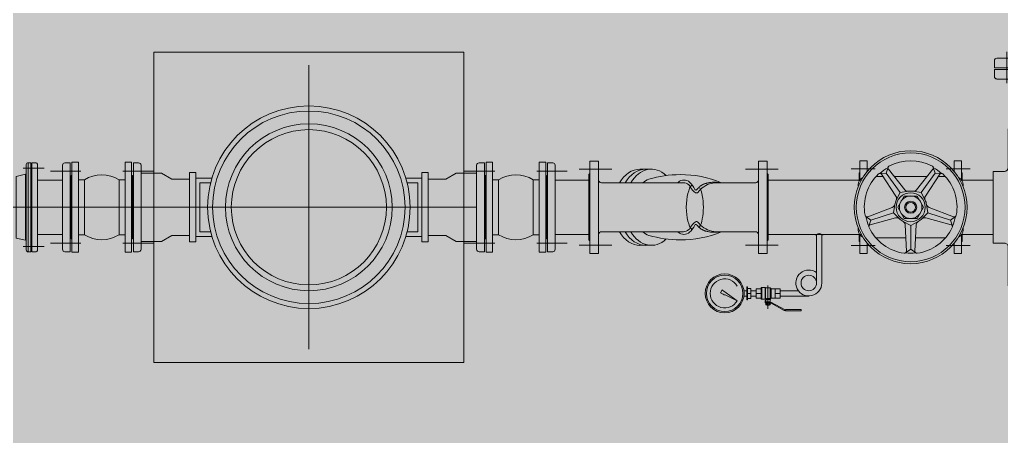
# Model space of a CAD drawing. Header units: millimetres. Extents: x 5117 to 246734, y -48177 to 129208.
# Drawn here: x 85430 to 86385, y 29385 to 29790 of the extents above; entities that cross this region are included whole.
import ezdxf

# ---------------------------------------------------------------- set-up
doc = ezdxf.new("R2010")
doc.units = ezdxf.units.MM
doc.linetypes.add('IMPORT-CENTER', pattern=[2000, 1250, -250, 250, -250])
for name, color, linetype, lineweight in [('A-FLOR-PATT-2', 9, 'Continuous', 9), ('G-IMPT', 8, 'Continuous', 9), ('G-IMPT-4', 8, 'IMPORT-CENTER', 9), ('M-EQPM', 50, 'Continuous', 9)]:
    doc.layers.add(name, color=color, linetype=linetype, lineweight=lineweight)

# ---------------------------------------------------------------- blocks, each defined once
blk = doc.blocks.new('TKTC_BON NUOC MAI_260130 - TKTC_BON NUOC MAI_260130_dwg_FLA3_10K-3426655-TKCS_MB TỔNG THỂ MÁI')
at = {"layer": 'G-IMPT'}
for p, q in [((0, -87.5), (0, 87.5)), ((25, 75), (-38, 75)), ((25, -75), (-38, -75))]:
    blk.add_line(p, q, dxfattribs=at)
at = {"layer": 'G-IMPT', "flags": 128}
blk.add_lwpolyline([(-5, 92.5), (-16, 92.5), (-16, -92.5), (-5, -92.5)], dxfattribs=at)
blk.add_lwpolyline([(-18, -62.5), (-16, -62.5), (-16, 62.5), (-18, 62.5)], close=True, dxfattribs=at)
at = {"layer": 'G-IMPT'}
for centre, start, end in [((-5, 87.5), 360, 90), ((-5, -87.5), 270, 0)]:
    blk.add_arc(centre, 5, start, end, dxfattribs=at)
blk = doc.blocks.new('TKTC_BON NUOC MAI_260130 - TKTC_BON NUOC MAI_260130_dwg_FLA3_10K-3426656-TKCS_MB TỔNG THỂ MÁI')
at = {"layer": 'G-IMPT'}
for p, q in [((0, -87.5), (0, 87.5)), ((25, 75), (-38, 75)), ((25, -75), (-38, -75))]:
    blk.add_line(p, q, dxfattribs=at)
at = {"layer": 'G-IMPT', "flags": 128}
blk.add_lwpolyline([(-5, 92.5), (-16, 92.5), (-16, -92.5), (-5, -92.5)], dxfattribs=at)
blk.add_lwpolyline([(-18, -62.5), (-16, -62.5), (-16, 62.5), (-18, 62.5)], close=True, dxfattribs=at)
at = {"layer": 'G-IMPT'}
for centre, start, end in [((-5, 87.5), 360, 90), ((-5, -87.5), 270, 0)]:
    blk.add_arc(centre, 5, start, end, dxfattribs=at)
blk = doc.blocks.new('TKTC_BON NUOC MAI_260130 - TKTC_BON NUOC MAI_260130_dwg_Tee_DN125_up__PPR_-3426657-TKCS_MB TỔNG THỂ MÁI')
at = {"layer": 'G-IMPT', "flags": 128}
blk.add_lwpolyline([(-82.5, -124), (-82.5, 124), (82.5, 124), (82.5, -124)], close=True, dxfattribs=at)
at = {"layer": 'G-IMPT'}
for radius in [82.5, 62.5]:
    blk.add_circle((0, 0), radius, dxfattribs=at)
blk = doc.blocks.new('TKTC_BON NUOC MAI_260130 - TKTC_BON NUOC MAI_260130_dwg__U23-3426659-TKCS_MB TỔNG THỂ MÁI')
blk.add_blockref('TKTC_BON NUOC MAI_260130 - TKTC_BON NUOC MAI_260130_dwg_Tee_DN125_up__PPR_-3426657-TKCS_MB TỔNG THỂ MÁI', (0, 0))
blk = doc.blocks.new('TKTC_BON NUOC MAI_260130 - TKTC_BON NUOC MAI_260130_dwg_El90_DN75_dn__PPR_-3426660-TKCS_MB TỔNG THỂ MÁI')
at = {"layer": 'G-IMPT', "flags": 128}
blk.add_lwpolyline([(51, 0), (51, -71), (-51, -71), (-51, 0)], dxfattribs=at)
at = {"layer": 'G-IMPT'}
blk.add_arc((0, 0), 51, 360, 180, dxfattribs=at)
blk = doc.blocks.new('TKTC_BON NUOC MAI_260130 - TKTC_BON NUOC MAI_260130_dwg__U20-3426661-TKCS_MB TỔNG THỂ MÁI')
at = {"rotation": 180}
blk.add_blockref('TKTC_BON NUOC MAI_260130 - TKTC_BON NUOC MAI_260130_dwg_El90_DN75_dn__PPR_-3426660-TKCS_MB TỔNG THỂ MÁI', (0, 0), dxfattribs=at)
blk = doc.blocks.new('TKTC_BON NUOC MAI_260130 - TKTC_BON NUOC MAI_260130_dwg_123-3426662-TKCS_MB TỔNG THỂ MÁI')
at = {"layer": 'G-IMPT'}
for p, q in [((1294817.3, 376541.6), (1294814.3, 376541.6)), ((1295902.7, 376541.6), (1295905.7, 376541.6)), ((1294832.6, 376527.5), (1294832.6, 376394.1)), ((1295887.4, 376527.5), (1295887.4, 376394.1)), ((1295236, 376520.8), (1295167, 376520.8)), ((1295553, 376520.8), (1295487, 376520.8)), ((1295236, 376400.8), (1295167, 376400.8)), ((1295553, 376400.8), (1295487, 376400.8)), ((1294802.8, 376354.1), (1294828.8, 376354.1)), ((1295917.2, 376354.1), (1295891.3, 376354.1))]:
    blk.add_line(p, q, dxfattribs=at)
at = {"layer": 'G-IMPT', "flags": 128}
for points in [[(1294799, 376357.9), (1294799, 376563.7)], [(1294814.3, 376567.5), (1294814.3, 376354.1), (1294814.3, 376567.5), (1294802.8, 376567.5)], [(1294817.3, 376567.5), (1294817.3, 376354.1), (1294817.3, 376567.5), (1294828.8, 376567.5)], [(1294832.6, 376357.9), (1294832.6, 376563.7)], [(1295887.4, 376357.9), (1295887.4, 376563.7)], [(1295902.7, 376567.5), (1295902.7, 376354.1), (1295902.7, 376567.5), (1295891.3, 376567.5)], [(1295905.7, 376567.5), (1295905.7, 376354.1), (1295905.7, 376567.5), (1295917.2, 376567.5)], [(1295921, 376357.9), (1295921, 376563.7)], [(1294975.9, 376545.3), (1294913, 376545.3), (1294913, 376376.3), (1294913, 376545.3)], [(1294913, 376524.8), (1294913, 376396.8), (1294832.6, 376396.8), (1294832.6, 376524.8)], [(1295807, 376524.8), (1295807, 376396.8), (1295887.4, 376396.8), (1295887.4, 376524.8)]]:
    blk.add_lwpolyline(points, close=True, dxfattribs=at)
for points in [[(1295098, 376551.4), (1295098, 376569.4), (1294982, 376569.4), (1294982, 376551.4), (1294982, 376569.4)], [(1295622, 376551.4), (1295622, 376569.4), (1295738, 376569.4), (1295738, 376551.4)], [(1294815.8, 376518), (1294815.8, 376380), (1294815.8, 376541.6)], [(1295104.1, 376545.3), (1295167, 376545.3), (1295167, 376376.3), (1294913, 376376.3)], [(1295615.9, 376545.3), (1295553, 376545.3), (1295553, 376376.3), (1295807, 376376.3), (1295807, 376545.3), (1295744.1, 376545.3)], [(1295904.2, 376518), (1295904.2, 376380), (1295904.2, 376541.6)], [(1294832.6, 376394.1), (1294818.1, 376394.1), (1294818.1, 376527.5), (1294832.6, 376527.5)], [(1295887.4, 376394.1), (1295901.9, 376394.1), (1295901.9, 376527.5), (1295887.4, 376527.5)], [(1294817.3, 376380), (1294815.8, 376380), (1294813.5, 376380)], [(1295902.7, 376380), (1295904.2, 376380), (1295906.5, 376380)]]:
    blk.add_lwpolyline(points, dxfattribs=at)
at = {"layer": 'G-IMPT'}
for centre, radius, start, end in [((1294802.8, 376563.7), 3.81, 90, 180), ((1294802.8, 376563.7), 3.81, 90, 180), ((1294828.8, 376563.7), 3.81, 360, 90), ((1294828.8, 376563.7), 3.81, 360, 90), ((1295891.3, 376563.7), 3.81, 90, 180), ((1295891.3, 376563.7), 3.81, 90, 180), ((1295917.2, 376563.7), 3.81, 360, 90), ((1295917.2, 376563.7), 3.81, 360, 90), ((1294975.9, 376551.4), 6.14, 270, 0), ((1294975.9, 376551.4), 6.14, 270, 0), ((1295104.1, 376551.4), 6.14, 180, 270), ((1295615.9, 376551.4), 6.14, 270, 0), ((1295744.1, 376551.4), 6.14, 180, 270), ((1294802.8, 376357.9), 3.81, 180, 270), ((1294802.8, 376357.9), 3.81, 180, 270), ((1294828.8, 376357.9), 3.81, 270, 0), ((1294828.8, 376357.9), 3.81, 270, 0), ((1295891.3, 376357.9), 3.81, 180, 270), ((1295891.3, 376357.9), 3.81, 180, 270), ((1295917.2, 376357.9), 3.81, 270, 0), ((1295917.2, 376357.9), 3.81, 270, 0)]:
    blk.add_arc(centre, radius, start, end, dxfattribs=at)
at = {"layer": 'G-IMPT-4'}
for p, q in [((1294788.6, 376547.4), (1294839.2, 376547.4)), ((1295931.4, 376547.4), (1295880.8, 376547.4)), ((1294788.6, 376495.1), (1294838.5, 376495.1)), ((1295931.4, 376495.1), (1295881.5, 376495.1)), ((1295236, 376460.8), (1295040, 376460.8)), ((1295680, 376460.8), (1295487, 376460.8)), ((1294790.6, 376426.5), (1294838.5, 376426.5)), ((1295929.4, 376426.5), (1295881.5, 376426.5))]:
    blk.add_line(p, q, dxfattribs=at)
at = {"layer": 'G-IMPT-4', "flags": 128}
for points in [[(1294839.2, 376374.3), (1294788.6, 376374.3)], [(1295880.8, 376374.3), (1295931.4, 376374.3)]]:
    blk.add_lwpolyline(points, close=True, dxfattribs=at)
for name, rotation in [('TKTC_BON NUOC MAI_260130 - TKTC_BON NUOC MAI_260130_dwg__U23-3426659-TKCS_MB TỔNG THỂ MÁI', 270), ('TKTC_BON NUOC MAI_260130 - TKTC_BON NUOC MAI_260130_dwg__U20-3426661-TKCS_MB TỔNG THỂ MÁI', 180)]:
    blk.add_blockref(name, (1295360, 376460.8), dxfattribs=dict(rotation=rotation))
blk = doc.blocks.new('TKTC_BON NUOC MAI_260130 - TKTC_BON NUOC MAI_260130_dwg-3426650-TKCS_MB TỔNG THỂ MÁI')
at = {"layer": 'G-IMPT'}
for points in [[(-117631.22, -831593.02), (-117618.89, -831589.94), (-117618.89, -831536.61), (-117664.43, -831536.61), (-117664.43, -831589.94), (-117652.1, -831593.02)], [(-117228.39, -831593.02), (-117216.06, -831589.94), (-117216.06, -831536.61), (-117261.6, -831536.61), (-117261.6, -831589.94), (-117249.27, -831593.02)]]:
    blk.add_hatch(color=256, dxfattribs=at).paths.add_polyline_path(points)
for p, q in [((-117440.24, -831701.27), (-117440.24, -831425.29)), ((-117697.74, -831525.19), (-117718.16, -831525.19)), ((-117715.1, -831604.75), (-117715.1, -831521.8)), ((-117704.31, -831521.25), (-117704.31, -831605.3)), ((-117177.38, -831526.27), (-117145.66, -831526.27)), ((-117106.98, -831526.27), (-117118.17, -831526.27)), ((-116983.89, -831526.27), (-117015.61, -831526.27)), ((-116912.87, -831526.04), (-116889.35, -831526.04)), ((-116888.69, -831533.48), (-116881.74, -831533.48)), ((-116869.22, -831552.58), (-116883.22, -831531.23)), ((-116876.57, -831526.4), (-116860.6, -831546.31)), ((-116870.88, -831533.48), (-116838.83, -831533.48)), ((-116849.12, -831546.31), (-116833.14, -831526.4)), ((-116826.49, -831531.23), (-116840.5, -831552.58)), ((-116827.97, -831533.48), (-116821.02, -831533.48)), ((-116796.84, -831526.04), (-116820.36, -831526.04)), ((-117704.31, -831536.83), (-117679.84, -831536.83)), ((-117200.65, -831536.83), (-117167.86, -831536.83)), ((-117167.86, -831587.07), (-117167.86, -831539.49)), ((-117155.7, -831539.49), (-117075.95, -831539.49)), ((-116993.4, -831536.83), (-116902.95, -831536.83)), ((-116905.82, -831542.91), (-116905.82, -831541.32)), ((-116804.68, -831536.83), (-116774.47, -831536.83)), ((-116803.89, -831541.32), (-116803.89, -831542.91)), ((-117603.48, -831563.28), (-117556.36, -831563.28)), ((-117302.25, -831563.28), (-117578.23, -831563.28)), ((-117277.01, -831563.28), (-117324.13, -831563.28)), ((-116896.64, -831572.53), (-116872.76, -831563.49)), ((-116836.95, -831563.49), (-116813.07, -831572.53)), ((-116869.47, -831573.63), (-116894.1, -831580.35)), ((-116858.97, -831605.87), (-116860.18, -831580.37)), ((-116849.53, -831580.37), (-116850.74, -831605.87)), ((-116815.61, -831580.35), (-116840.24, -831573.63)), ((-117704.31, -831589.72), (-117679.84, -831589.72)), ((-117200.65, -831589.72), (-117167.86, -831589.72)), ((-117075.95, -831587.07), (-117155.49, -831587.07)), ((-117044.3, -831587.07), (-117005.73, -831587.07)), ((-116993.4, -831589.72), (-116902.95, -831589.72)), ((-116905.82, -831585.23), (-116905.82, -831583.65)), ((-116804.68, -831589.72), (-116774.47, -831589.72)), ((-116803.89, -831583.65), (-116803.89, -831585.23)), ((-117697.74, -831601.36), (-117718.16, -831601.36)), ((-117177.38, -831600.28), (-117145.66, -831600.28)), ((-117106.98, -831600.28), (-117118.17, -831600.28)), ((-116983.89, -831600.28), (-117015.61, -831600.28)), ((-116912.87, -831600.52), (-116889.35, -831600.52)), ((-116859.58, -831593.07), (-116888.69, -831593.07)), ((-116821.02, -831593.07), (-116850.13, -831593.07)), ((-116796.84, -831600.52), (-116820.36, -831600.52)), ((-116993.64, -831662.16), (-116993.64, -831639.44)), ((-117013.23, -831647.01), (-117010.52, -831647.01)), ((-117000.65, -831647.01), (-117004.8, -831647.01)), ((-116982.1, -831647.01), (-116986.24, -831647.01)), ((-116996.1, -831652.5), (-116991.18, -831652.5)), ((-116991.56, -831653.07), (-116995.72, -831653.07)), ((-116990.89, -831656.48), (-116995.72, -831656.48)), ((-116977.89, -831663.49), (-116990.71, -831656.52)), ((-116990.34, -831655.86), (-116977.52, -831662.82)), ((-116976.6, -831663.67), (-116976.6, -831662.91))]:
    blk.add_line(p, q, dxfattribs=at)
at = {"layer": 'G-IMPT', "flags": 128}
for points in [[(-117289.34, -831714.18), (-117591.14, -831714.18), (-117591.14, -831412.38), (-117289.34, -831412.38)], [(-117710.64, -831606.62), (-117713.24, -831606.62), (-117713.24, -831519.94), (-117710.64, -831519.94)], [(-117664.43, -831607.06), (-117664.43, -831519.49), (-117670.73, -831519.49), (-117670.73, -831607.06)], [(-117618.89, -831607.06), (-117618.89, -831519.49), (-117612.58, -831519.49), (-117612.58, -831607.06)], [(-117261.6, -831607.06), (-117261.6, -831519.49), (-117267.9, -831519.49), (-117267.9, -831607.06)], [(-117216.06, -831607.06), (-117216.06, -831519.49), (-117209.76, -831519.49), (-117209.76, -831607.06)], [(-117709.56, -831597.69), (-117709.56, -831528.87), (-117710.09, -831528.87), (-117710.09, -831597.69)], [(-117671.43, -831532.45), (-117671.43, -831594.1), (-117670.73, -831594.1), (-117670.73, -831532.45)], [(-117611.88, -831532.45), (-117611.88, -831594.1), (-117612.58, -831594.1), (-117612.58, -831532.45)], [(-117573.43, -831535.87), (-117556.36, -831535.87), (-117556.36, -831590.68), (-117573.43, -831590.68), (-117583.52, -831596.45), (-117603.48, -831596.45), (-117603.48, -831530.1), (-117583.52, -831530.1)], [(-117556.36, -831529.61), (-117550.02, -831529.61), (-117550.02, -831596.95), (-117556.36, -831596.95)], [(-117324.13, -831529.61), (-117330.46, -831529.61), (-117330.46, -831596.95), (-117324.13, -831596.95)], [(-117307.06, -831535.87), (-117324.13, -831535.87), (-117324.13, -831590.68), (-117307.06, -831590.68), (-117296.96, -831596.45), (-117277.01, -831596.45), (-117277.01, -831530.1), (-117296.96, -831530.1)], [(-117268.6, -831532.45), (-117268.6, -831594.1), (-117267.9, -831594.1), (-117267.9, -831532.45)], [(-117209.05, -831532.45), (-117209.05, -831594.1), (-117209.76, -831594.1), (-117209.76, -831532.45)], [(-117658.47, -831536.61), (-117658.47, -831589.94), (-117664.43, -831589.94), (-117664.43, -831536.61)], [(-117624.84, -831536.61), (-117624.84, -831589.94), (-117618.89, -831589.94), (-117618.89, -831536.61)], [(-117255.64, -831536.61), (-117255.64, -831589.94), (-117261.6, -831589.94), (-117261.6, -831536.61)], [(-117222.02, -831536.61), (-117222.02, -831589.94), (-117216.06, -831589.94), (-117216.06, -831536.61)], [(-116848.58, -831574.14), (-116842.31, -831563.28), (-116848.58, -831552.41), (-116861.13, -831552.41), (-116867.4, -831563.28), (-116861.13, -831574.14)], [(-117013.51, -831653.26), (-117013.51, -831640.77), (-117014.27, -831640.77), (-117014.27, -831653.26)], [(-117013.51, -831642.09), (-117010.23, -831642.09), (-117010.23, -831651.94), (-117013.51, -831651.94)], [(-117005.19, -831649.54), (-117005.19, -831644.49), (-117010.23, -831644.49), (-117010.23, -831649.54)], [(-117000.26, -831641.33), (-117000.26, -831652.69), (-116999.51, -831652.69), (-116999.51, -831641.33)], [(-116981.71, -831651.56), (-116981.71, -831642.47), (-116986.63, -831642.47), (-116986.63, -831651.56)], [(-116995.15, -831655.34), (-116995.15, -831655.72), (-116992.12, -831655.72), (-116992.12, -831655.34)]]:
    blk.add_lwpolyline(points, close=True, dxfattribs=at)
for points in [[(-117705.62, -831606.62), (-117709.56, -831606.62), (-117709.56, -831519.94), (-117705.62, -831519.94)], [(-117158.35, -831589.7), (-117158.35, -831608.21), (-117166.81, -831608.21), (-117166.81, -831596.05), (-117167.86, -831595), (-117167.86, -831531.56), (-117166.81, -831530.5), (-117166.81, -831518.34), (-117166.81, -831608.21), (-117158.35, -831608.21), (-117158.35, -831518.34), (-117166.81, -831518.34), (-117158.35, -831518.34), (-117158.35, -831536.84)], [(-117002.92, -831589.7), (-117002.92, -831608.21), (-116994.46, -831608.21), (-116994.46, -831518.34), (-117002.92, -831518.34), (-117002.92, -831608.21), (-116994.46, -831608.21), (-116994.46, -831596.05), (-116993.4, -831595), (-116993.4, -831531.56), (-116994.46, -831530.5), (-116994.46, -831518.34), (-117002.92, -831518.34), (-117002.92, -831536.84)], [(-116897.19, -831528.35), (-116897.19, -831518.2), (-116904.25, -831518.2), (-116904.25, -831536.62), (-116904.25, -831529.96), (-116905.03, -831529.96), (-116905.03, -831537.91)], [(-116876.9, -831524.55), (-116878.82, -831530.29), (-116865.22, -831549.01), (-116857, -831547.74)], [(-116832.82, -831524.55), (-116830.89, -831530.29), (-116844.49, -831549.01), (-116852.71, -831547.74)], [(-116812.52, -831528.35), (-116812.52, -831518.2), (-116805.46, -831518.2), (-116805.46, -831536.62), (-116805.46, -831529.96), (-116804.68, -831529.96), (-116804.68, -831537.91)], [(-117715.99, -831531.24), (-117715.99, -831595.31), (-117724.96, -831593.27), (-117724.96, -831533.28), (-117715.99, -831531.24), (-117715.99, -831595.31)], [(-117710.64, -831528.87), (-117710.09, -831528.87), (-117710.09, -831597.69), (-117710.64, -831597.69)], [(-117534.55, -831534.98), (-117550.02, -831534.98), (-117550.02, -831591.57), (-117534.55, -831591.57)], [(-117345.93, -831534.98), (-117330.46, -831534.98), (-117330.46, -831591.57), (-117345.93, -831591.57)], [(-116884.88, -831530.35), (-116878.82, -831530.29), (-116865.22, -831549.01), (-116868.97, -831556.44)], [(-116824.83, -831530.35), (-116830.89, -831530.29), (-116844.49, -831549.01), (-116840.75, -831556.44)], [(-117535.79, -831587.04), (-117546.25, -831587.04), (-117546.25, -831539.51), (-117535.79, -831539.51)], [(-117344.69, -831587.04), (-117334.24, -831587.04), (-117334.24, -831539.51), (-117344.69, -831539.51)], [(-117008.44, -831539.49), (-117005.56, -831539.49), (-117044.3, -831539.49)], [(-116898.5, -831572.27), (-116893.63, -831575.87), (-116871.63, -831568.73), (-116870.29, -831560.52)], [(-116811.21, -831572.27), (-116816.08, -831575.87), (-116838.08, -831568.73), (-116839.42, -831560.52)], [(-116895.45, -831581.65), (-116893.63, -831575.87), (-116871.63, -831568.73), (-116865.72, -831574.58)], [(-116814.26, -831581.65), (-116816.08, -831575.87), (-116838.08, -831568.73), (-116843.99, -831574.58)], [(-116859.79, -831607.56), (-116854.86, -831604.05), (-116854.86, -831580.92), (-116862.25, -831577.1)], [(-116849.92, -831607.56), (-116854.86, -831604.05), (-116854.86, -831580.92), (-116847.46, -831577.1)], [(-116946.38, -831636.92), (-116946.38, -831589.72), (-116948.77, -831589.72)], [(-116941.33, -831636.92), (-116941.33, -831589.72), (-116938.94, -831589.72)], [(-116905.03, -831588.65), (-116905.03, -831596.6), (-116904.25, -831596.6), (-116904.25, -831589.93), (-116904.25, -831608.36), (-116897.19, -831608.36), (-116897.19, -831598.2)], [(-116804.68, -831588.65), (-116804.68, -831596.6), (-116805.46, -831596.6), (-116805.46, -831589.93), (-116805.46, -831608.36), (-116812.52, -831608.36), (-116812.52, -831598.2)], [(-117035.85, -831645.42), (-117038.32, -831643.7), (-117039.89, -831646.43), (-117037.17, -831647.7)], [(-117035.32, -831648.56), (-117023.49, -831654.08), (-117034.19, -831646.59)], [(-117016.97, -831649.54), (-117014.27, -831649.54), (-117014.27, -831644.49), (-117016.97, -831644.49)], [(-117000.26, -831651.56), (-117005.19, -831651.56), (-117005.19, -831642.47), (-117000.26, -831642.47), (-117000.26, -831651.56), (-117000.26, -831652.69), (-116996.48, -831652.69)], [(-117000.26, -831642.47), (-117000.26, -831641.33), (-116996.48, -831641.33), (-116996.1, -831641.71), (-116991.37, -831641.71), (-116990.61, -831642.47), (-116990.61, -831651.56)], [(-116996.1, -831641.71), (-116996.1, -831652.31), (-116996.48, -831652.69), (-116996.48, -831641.33)], [(-116991.37, -831641.71), (-116991.37, -831652.06), (-116990.61, -831651.56), (-116986.63, -831651.56), (-116986.63, -831642.47), (-116990.61, -831642.47)], [(-116964.04, -831644.49), (-116981.71, -831644.49), (-116981.71, -831649.54), (-116953.95, -831649.54)], [(-116996.48, -831655.72), (-116996.48, -831653.83), (-116995.72, -831653.83), (-116995.72, -831655.72), (-116990.89, -831655.72)], [(-116996.1, -831651.94), (-116996.1, -831652.5), (-116995.72, -831653.07), (-116995.72, -831655.34), (-116991.56, -831655.34), (-116991.56, -831653.07), (-116991.18, -831652.5), (-116991.18, -831651.94)], [(-116991.78, -831657.99), (-116991.51, -831657.84), (-116991.51, -831656.64), (-116991.78, -831656.48), (-116995.5, -831656.48), (-116995.77, -831656.64), (-116995.77, -831657.84), (-116995.5, -831657.99), (-116991.78, -831657.99), (-116995.5, -831657.99)], [(-116994.7, -831656.64), (-116994.77, -831657.99), (-116994.4, -831658.37), (-116992.88, -831658.37), (-116992.5, -831657.99), (-116992.57, -831656.64), (-116992.57, -831657.84)], [(-116962.02, -831664.05), (-116976.22, -831664.05), (-116976.6, -831663.67), (-116977.16, -831663.67)], [(-116977.15, -831662.91), (-116976.6, -831662.91), (-116976.22, -831662.54), (-116962.02, -831662.54)]]:
    blk.add_lwpolyline(points, dxfattribs=at)
at = {"layer": 'G-IMPT'}
for centre, radius in [((-117440.24, -831563.28), 98.46), ((-117440.24, -831563.28), 93.56), ((-117440.24, -831563.28), 81.11), ((-117440.24, -831563.28), 75.45), ((-116854.86, -831563.28), 54.88), ((-116854.86, -831563.28), 52.92), ((-116854.86, -831563.28), 14.11), ((-116854.86, -831563.28), 10.98), ((-116854.86, -831563.28), 5.88), ((-116854.86, -831563.28), 4.7), ((-117035.73, -831647.01), 18.93), ((-117035.73, -831647.01), 17.67), ((-116953.95, -831636.92), 7.57)]:
    blk.add_circle(centre, radius, dxfattribs=at)
for centre, radius, start, end in [((-117713.24, -831521.8), 1.86, 90, 180), ((-117705.62, -831521.25), 1.31, 0, 90), ((-116854.86, -831563.28), 44.56, 119.64469, 132.35531), ((-116875.04, -831525.17), 1.96, 117.9067, 218.72631), ((-116854.86, -831563.28), 45.08, 62.0933, 117.9067), ((-116834.67, -831525.17), 1.96, 321.27369, 62.0933), ((-116854.86, -831563.28), 44.56, 47.64469, 60.35531), ((-117716.22, -831530.15), 1.12, 282.09476, 0), ((-117716.22, -831530.15), 1.12, 282.09476, 0), ((-117641.66, -831563.28), 31.53, 57.76905, 122.23095), ((-117238.83, -831563.28), 31.53, 57.76905, 122.23095), ((-117078.34, -831645.46), 113.91, 90.43571, 105.88819), ((-117077.73, -831630.72), 99.17, 66.91572, 90.85085), ((-116897.98, -831541.32), 7.84, 116.42356, 180), ((-116854.86, -831563.28), 45.08, 134.0933, 189.9067), ((-116884.86, -831532.31), 1.96, 33.27369, 134.0933), ((-116824.85, -831532.31), 1.96, 45.9067, 146.72631), ((-116854.86, -831563.28), 45.08, 350.0933, 45.9067), ((-116811.73, -831541.32), 7.84, 360, 63.57644), ((-117155.7, -831536.84), 2.64, 180, 270), ((-117101.18, -831556.59), 22.31, 111.95575, 129.92278), ((-117075.35, -831545.06), 8.22, 90, 131.59228), ((-117075.35, -831545.06), 8.22, 48.40772, 90), ((-117079.05, -831549.65), 11.71, 36.67312, 43.29106), ((-117083, -831553.69), 19.76, 22.91292, 48.40772), ((-117088.2, -831555.29), 22.43, 31.77666, 34.27255), ((-117022.96, -831515.25), 54.11, 211.53793, 213.26175), ((-117042.54, -831562.91), 26.4, 136.13603, 140.86808), ((-117043.12, -831562.35), 25.59, 130.15407, 136.13603), ((-117005.56, -831536.84), 2.64, 270, 360), ((-117049.6, -831532.73), 22.25, 213.26175, 221.76347), ((-117060.64, -831542.58), 7.45, 221.76347, 238.26275), ((-117063.83, -831545.59), 1.06, 202.91292, 320.86808), ((-117063.06, -831546.49), 2.86, 238.26275, 261.54678), ((-117063.23, -831547.63), 1.71, 261.54678, 286.62445), ((-117063.42, -831546.97), 2.4, 286.62445, 306.50565), ((-117064.64, -831545.33), 4.44, 306.50565, 319.08915), ((-116872.49, -831554.73), 3.92, 334.13613, 33.27369), ((-116857.54, -831543.86), 3.92, 218.72631, 277.86387), ((-116854.86, -831563.28), 15.68, 82.13613, 97.86387), ((-116852.17, -831543.86), 3.92, 262.13613, 321.27369), ((-116837.22, -831554.73), 3.92, 146.72631, 205.86387), ((-116874.15, -831559.83), 3.92, 290.72631, 349.86387), ((-116854.86, -831563.28), 15.68, 154.13613, 169.86387), ((-116854.86, -831563.28), 15.68, 10.13613, 25.86387), ((-116835.56, -831559.83), 3.92, 190.13613, 249.27369), ((-116897.33, -831570.7), 1.96, 189.9067, 290.72631), ((-116854.86, -831563.28), 44.56, 191.64469, 204.35531), ((-116854.86, -831563.28), 44.56, 335.64469, 348.35531), ((-116812.38, -831570.7), 1.96, 249.27369, 350.0933), ((-117083, -831572.86), 19.76, 311.59228, 337.08708), ((-117022.96, -831611.3), 54.11, 146.73825, 148.46207), ((-117049.6, -831593.83), 22.25, 138.23653, 146.73825), ((-117060.64, -831583.97), 7.45, 121.73725, 138.23653), ((-117063.83, -831580.97), 1.06, 39.13192, 157.08708), ((-117063.06, -831580.06), 2.86, 98.45322, 121.73725), ((-117063.23, -831578.92), 1.71, 73.37555, 98.45322), ((-117042.54, -831563.64), 26.4, 219.13192, 223.86397), ((-117063.42, -831579.58), 2.4, 53.49435, 73.37555), ((-117064.64, -831581.22), 4.44, 40.91085, 53.49435), ((-117043.12, -831564.2), 25.59, 223.86397, 229.84593), ((-117000.34, -831526.32), 80.11, 220.46894, 222.64629), ((-116893.58, -831582.24), 1.96, 105.27369, 206.0933), ((-116868.44, -831577.41), 3.92, 46.13613, 105.27369), ((-116854.86, -831563.28), 15.68, 226.13613, 241.86387), ((-116864.1, -831580.56), 3.92, 2.72631, 61.86387), ((-116845.61, -831580.56), 3.92, 118.13613, 177.27369), ((-116854.86, -831563.28), 15.68, 298.13613, 313.86387), ((-116841.27, -831577.41), 3.92, 74.72631, 133.86387), ((-116816.13, -831582.24), 1.96, 333.9067, 74.72631), ((-117641.66, -831563.28), 31.53, 237.76905, 302.23095), ((-117238.83, -831563.28), 31.53, 237.76905, 302.23095), ((-117155.7, -831589.7), 2.64, 85.25426, 180), ((-117101.18, -831569.96), 22.31, 230.07722, 248.04425), ((-117078.34, -831481.09), 113.91, 254.11181, 269.56429), ((-117075.35, -831581.49), 8.22, 228.40772, 270), ((-117077.73, -831495.83), 99.17, 269.14915, 293.08428), ((-117075.35, -831581.49), 8.22, 270, 311.59228), ((-117079.05, -831576.9), 11.71, 316.70894, 323.32688), ((-117088.2, -831571.26), 22.43, 325.72745, 328.22334), ((-117005.56, -831589.7), 2.64, 0, 93.62398), ((-116946.38, -831584.74), 5.52, 244.37692, 270.04157), ((-116943.84, -831592.62), 3.85, 49.23467, 131.14881), ((-116941.33, -831584.74), 5.52, 269.95843, 295.62308), ((-116897.98, -831585.23), 7.84, 180, 243.57644), ((-116854.86, -831563.28), 45.08, 206.0933, 261.9067), ((-116854.86, -831563.28), 45.08, 278.0933, 333.9067), ((-116811.73, -831585.23), 7.84, 296.42356, 0), ((-117716.22, -831596.41), 1.12, 0, 77.90524), ((-117713.24, -831604.75), 1.86, 180, 270), ((-117705.62, -831605.3), 1.31, 270, 360), ((-116860.93, -831605.97), 1.96, 261.9067, 2.72631), ((-116854.86, -831563.28), 44.56, 263.64469, 276.35531), ((-116848.79, -831605.97), 1.96, 177.27369, 278.0933), ((-116953.95, -831636.92), 12.62, 53.1301, 0), ((-117035.73, -831647.01), 14.13, 30, 330), ((-117035.73, -831647.01), 1.6, 205.40337, 284.58259), ((-117035.73, -831647.01), 1.6, 15.41741, 94.59663), ((-116998.37, -831644.74), 6.81, 160.52878, 199.47122), ((-116998.37, -831649.28), 6.81, 160.52878, 199.47122), ((-117007.08, -831644.74), 6.81, 340.52878, 19.47122), ((-117007.08, -831649.28), 6.81, 340.52878, 19.47122), ((-116979.82, -831644.74), 6.81, 160.52878, 199.47122), ((-116979.82, -831649.28), 6.81, 160.52878, 199.47122), ((-116988.53, -831644.74), 6.81, 340.52878, 19.47122), ((-116988.53, -831649.28), 6.81, 340.52878, 19.47122), ((-116995.72, -831655.72), 0.757, 180, 270), ((-116993.38, -831658.82), 7.05, 73.40995, 112.69581), ((-116995.24, -831657.46), 0.979, 57.08669, 122.91331), ((-116995.24, -831657.01), 0.979, 237.08669, 302.91331), ((-116993.64, -831660.17), 3.69, 73.22135, 106.77865), ((-116993.64, -831654.3), 3.69, 253.22135, 286.77865), ((-116992.04, -831657.46), 0.979, 57.08669, 122.91331), ((-116992.04, -831657.01), 0.979, 237.08669, 302.91331), ((-116990.89, -831656.86), 1.14, 61.50436, 90), ((-116990.89, -831656.86), 0.379, 61.50436, 90), ((-116977.16, -831662.16), 1.51, 241.50436, 270), ((-116977.15, -831662.16), 0.757, 241.50436, 270), ((-116962.02, -831663.29), 0.757, 270, 90)]:
    blk.add_arc(centre, radius, start, end, dxfattribs=at)
for centre, major_axis, ratio, start_param, end_param in [((-117107.07, -831563.28), (0, 37.01), 0.707143, 5.696987, 7.155759), ((-117118.17, -831563.28), (0, 37.01), 0.707143, 0, 0.872574), ((-117112.62, -831563.28), (0, 37.01), 0.707143, 0, 0.872574), ((-117067.69, -831553.69), (-13.97, 13.97), 1, 6.223639, 6.266142), ((-117075.95, -831563.28), (0.15, 23.79), 0.549874, 5.867146, 6.294533), ((-117064.8, -831563.28), (0, 23.18), 0.359179, 0.335914, 2.805679), ((-117088.2, -831555.29), (15.86, 15.86), 0.999999, 6.048228, 6.052394), ((-117064.8, -831563.28), (0, 23.18), 0.359179, 3.692284, 5.732494), ((-117043.49, -831563.29), (0, 23.82), 0.964484, 0.035215, 0.756488), ((-117010.8, -831591.23), (-46.89, 46.89), 1, 0.034127, 0.079971), ((-117043.49, -831563.28), (0.52, 23.8), 0.964045, 2.406559, 3.128941), ((-117118.17, -831563.28), (0, 37.01), 0.707143, 2.269019, 3.141593), ((-117112.62, -831563.28), (0, 37.01), 0.707143, 2.269019, 3.141593), ((-117107.07, -831563.28), (0, 37.01), 0.707143, 2.269019, 3.727791), ((-117067.69, -831572.86), (13.97, 13.97), 1, 3.158569, 3.201073), ((-117075.95, -831563.28), (-0.01, 23.79), 0.549923, 3.141085, 3.568472), ((-117088.2, -831571.26), (-15.86, 15.86), 0.999999, 3.372381, 3.376548), ((-117008.59, -831644.55), (0, 7.38), 0.666667, 1.230959, 1.910633), ((-117008.59, -831649.47), (0, 7.38), 0.666667, 1.230959, 1.910633), ((-117015.16, -831644.55), (0, 7.38), 0.666667, 4.372552, 5.052226), ((-117015.16, -831649.47), (0, 7.38), 0.666667, 4.372552, 5.052226)]:
    blk.add_ellipse(centre, major_axis=major_axis, ratio=ratio, start_param=start_param, end_param=end_param, dxfattribs=at)
for points in [[(-117059.62, -831542.8), (-117052.39, -831537.44), (-117038.87, -831539.49)], [(-117059.62, -831583.76), (-117052.39, -831589.11), (-117038.87, -831587.07)]]:
    blk.add_rational_spline(points, [0.987843230312, 0.941944960189, 1], degree=2, dxfattribs=at)
at = {"layer": 'G-IMPT-4', "flags": 128}
blk.add_lwpolyline([(-117534.29, -831563.28), (-118106.05, -831563.28), (-118106.05, -831679.28)], dxfattribs=at)
at = {"xscale": 0.6009615384615388, "yscale": 0.6009615384615388, "zscale": 0.6009615384615388, "rotation": 89.99999999999999}
blk.add_blockref('TKTC_BON NUOC MAI_260130 - TKTC_BON NUOC MAI_260130_dwg_123-3426662-TKCS_MB TỔNG THỂ MÁI', (109529.23, -1610217.13), dxfattribs=at)
at = {"extrusion": (0, 0, -1), "xscale": 0.4670552018349271, "yscale": 0.4670552018349271, "zscale": -0.4670552018349271}
for p in [(117679.84, -831563.28), (117277.01, -831563.28)]:
    blk.add_blockref('TKTC_BON NUOC MAI_260130 - TKTC_BON NUOC MAI_260130_dwg_FLA3_10K-3426655-TKCS_MB TỔNG THỂ MÁI', p, dxfattribs=at)
at = {"xscale": 0.4670552018349272, "yscale": 0.4670552018349272, "zscale": 0.4670552018349272}
for p in [(-117603.48, -831563.28), (-117200.65, -831563.28)]:
    blk.add_blockref('TKTC_BON NUOC MAI_260130 - TKTC_BON NUOC MAI_260130_dwg_FLA3_10K-3426656-TKCS_MB TỔNG THỂ MÁI', p, dxfattribs=at)
blk = doc.blocks.new('TKTC_BON NUOC MAI_260130 - TKTC_BON NUOC MAI_260130-2047084-TKCS_MB TỔNG THỂ MÁI')
blk.add_blockref('TKTC_BON NUOC MAI_260130 - TKTC_BON NUOC MAI_260130_dwg-3426650-TKCS_MB TỔNG THỂ MÁI', (169499.17, 843934.43))

msp = doc.modelspace()

# ---------------------------------------------------------------- hatches: boundary and pattern name
at = {"layer": 'A-FLOR-PATT-2'}
h = msp.add_hatch(dxfattribs=at)
h.set_pattern_fill('FP_1', color=256, style=0, pattern_type=2)
h.set_pattern_definition([(0, (0, 0), (2519.68, 629.92), [103.937, -1785.823, 103.937, -1785.823, -10078.72]), (0, (0, 0), (2519.68, 629.92), [-3779.52, 103.937, -3675.583, 103.937, -1785.823, -4409.44]), (0, (0, 0), (2519.68, 629.92), [-9448.8, 103.937, -1155.903, 103.937, -3045.663]), (120, (944.9, 314.96), (-1805.3667, 1867.147), [103.937, -1785.823, 103.937, -11864.543]), (120, (944.9, 314.96), (-1805.3667, 1867.147), [-1993.697, -1785.823, 103.937, -3675.583, -6299.2]), (120, (944.9, 314.96), (-1805.3667, 1867.147), [-7559.04, 103.937, -1785.823, 103.937, -4305.503]), (120, (944.9, 314.96), (-1805.3667, 1867.147), [-9552.737, -1155.903, 103.937, -3045.663]), (240, (1259.84, 1574.8), (-714.3133, -2497.067), [103.937, -1785.823, 103.937, -11864.543]), (240, (1259.84, 1574.8), (-714.3133, -2497.067), [-1993.697, -1785.823, 103.937, -3675.583, -6299.2]), (240, (1259.84, 1574.8), (-714.3133, -2497.067), [-7559.04, 103.937, -1785.823, 103.937, -4305.503]), (240, (1259.84, 1574.8), (-714.3133, -2497.067), [-9552.737, -1155.903, 103.937, -3045.663])])
h.paths.add_polyline_path([(116902.56, 18036.94), (126450.64, 18036.94), (126450.64, 33076.94), (119902.56, 33076.94), (119902.56, 37786.94), (126450.64, 37786.94), (126450.64, 77435.31), (119062.56, 77435.31), (119062.56, 70736.94), (114152.56, 70736.94), (114152.56, 77435.31), (106750.64, 77435.31), (106750.64, 70561.94), (108250.64, 70561.94), (108250.64, 54161.94), (112852.66, 54161.94), (112852.66, 53461.94), (112952.56, 53461.94), (112952.56, 52471.94), (116462.56, 52471.94), (116462.56, 44726.99), (112852.59, 44726.99), (112852.59, 43735.31), (48052.74, 43735.31), (48052.74, 44726.99), (44442.56, 44726.99), (44442.56, 52471.94), (47952.56, 52471.94), (47952.56, 53461.94), (48052.74, 53461.94), (48052.74, 54161.94), (52652.64, 54161.94), (52652.64, 70561.94), (54152.56, 70561.94), (54152.56, 77436.94), (46762.42, 77436.94), (46762.42, 70736.94), (41852.56, 70736.94), (41852.56, 77435.31), (34450.64, 77435.31), (34450.64, 37786.94), (41002.56, 37786.94), (41002.56, 37796.94), (41012.56, 37796.94), (41012.56, 33076.94), (41002.56, 33076.94), (41002.56, 33086.94), (34450.64, 33086.94), (34450.64, 18037.36), (44002.56, 18037.36), (44002.56, 25337.36), (76452.56, 25337.36), (76452.56, 33536.94), (76442.56, 33537.19), (76442.56, 33546.94), (84387.56, 33546.94), (84387.56, 25337.36), (116902.56, 25337.36), (116902.56, 18342.39)])
h.paths.add_polyline_path([(116252.56, 52961.94), (115852.56, 52961.94), (115852.56, 53461.94), (116352.64, 53461.94), (116352.64, 52961.94), (116252.64, 52961.94)])
h.paths.add_polyline_path([(44652.49, 52961.94), (44552.49, 52961.94), (44552.49, 53461.94), (45052.56, 53461.94), (45052.56, 52961.94), (44652.56, 52961.94)])
h.paths.add_polyline_path([(116252.56, 53061.94), (116252.64, 53061.94), (116252.56, 53361.94)])
h.paths.add_polyline_path([(44652.49, 53061.94), (44652.56, 53062.01), (44652.49, 53361.33)])
h = msp.add_hatch(dxfattribs=at)
h.set_pattern_fill('FP_2', color=256, style=0, pattern_type=2)
h.set_pattern_definition([(50, (0, 0), (2259.083, -197.644), [236.22, -2598.42]), (355, (0, 0), (-437.01, 2369.104), [188.976, -2078.736]), (100.451, (188.3, -16.5), (1822.088, 2171.446), [200.756, -2208.317]), (46.184, (0, 630), (3361.38, -521.33), [354.33, -3897.63]), (96.636, (280, 586.5), (2943.79, 3068.1), [301.134, -3312.475]), (351.184, (0, 630), (2943.82, 3068.07), [283.464, -3118.104]), (21, (315, 472.4), (1880.018, -1268.089), [236.22, -2598.42]), (326, (315, 472.4), (766.346, 2283.932), [188.976, -2078.736]), (71.451, (471.6, 366.8), (2646.372, 1015.824), [200.756, -2208.317]), (37.5, (0, 0), (38.299, 1048.482), [103.937, -1949.602, 103.937, -2006.295, -2086.61]), (37.5, (0, 0), (38.299, 1048.482), [-4163.77, 103.937, -1982.673]), (7.5, (0, 0), (828.564, 1242.239), [103.937, -1099.21, 103.937, -1902.358, -795.274]), (7.5, (0, 0), (828.564, 1242.239), [-3209.442, 103.937, -691.337]), (327.5, (-702.4, 0), (1681.327, -71.0387), [103.937, -683.463, 103.937, -2352.751, -3259.836]), (327.5, (-702.4, 0), (1681.327, -71.0387), [-3244.088, 103.937, -3155.9]), (317.5, (-1017.3, 0), (1836.803, 315.291), [103.937, -919.683, 103.937, -1527.556, -2314.956]), (317.5, (-1017.3, 0), (1836.803, 315.291), [-2655.113, 103.937, -2211.02])])
h.paths.add_polyline_path([(116902.56, 18036.94), (126450.64, 18036.94), (126450.64, 33076.94), (119902.56, 33076.94), (119902.56, 37786.94), (126450.64, 37786.94), (126450.64, 77435.31), (119062.56, 77435.31), (119062.56, 70736.94), (114152.56, 70736.94), (114152.56, 77435.31), (106750.64, 77435.31), (106750.64, 70561.94), (108250.64, 70561.94), (108250.64, 54161.94), (112852.66, 54161.94), (112852.66, 53461.94), (112952.56, 53461.94), (112952.56, 52471.94), (116462.56, 52471.94), (116462.56, 44726.99), (112852.59, 44726.99), (112852.59, 43735.31), (48052.74, 43735.31), (48052.74, 44726.99), (44442.56, 44726.99), (44442.56, 52471.94), (47952.56, 52471.94), (47952.56, 53461.94), (48052.74, 53461.94), (48052.74, 54161.94), (52652.64, 54161.94), (52652.64, 70561.94), (54152.56, 70561.94), (54152.56, 77436.94), (46762.42, 77436.94), (46762.42, 70736.94), (41852.56, 70736.94), (41852.56, 77435.31), (34450.64, 77435.31), (34450.64, 37786.94), (41002.56, 37786.94), (41002.56, 37796.94), (41012.56, 37796.94), (41012.56, 33076.94), (41002.56, 33076.94), (41002.56, 33086.94), (34450.64, 33086.94), (34450.64, 18037.36), (44002.56, 18037.36), (44002.56, 25337.36), (76452.56, 25337.36), (76452.56, 33536.94), (76442.56, 33537.19), (76442.56, 33546.94), (84387.56, 33546.94), (84387.56, 25337.36), (116902.56, 25337.36), (116902.56, 18342.39)])
h.paths.add_polyline_path([(116252.56, 52961.94), (115852.56, 52961.94), (115852.56, 53461.94), (116352.64, 53461.94), (116352.64, 52961.94), (116252.64, 52961.94)])
h.paths.add_polyline_path([(44652.49, 52961.94), (44552.49, 52961.94), (44552.49, 53461.94), (45052.56, 53461.94), (45052.56, 52961.94), (44652.56, 52961.94)])
h.paths.add_polyline_path([(116252.56, 53061.94), (116252.64, 53061.94), (116252.56, 53361.94)])
h.paths.add_polyline_path([(44652.49, 53061.94), (44652.56, 53062.01), (44652.49, 53361.33)])

# ---------------------------------------------------------------- block references
at = {"layer": 'M-EQPM'}
msp.add_blockref('TKTC_BON NUOC MAI_260130 - TKTC_BON NUOC MAI_260130-2047084-TKCS_MB TỔNG THỂ MÁI', (33652.56, 17236.94), dxfattribs=at)

doc.saveas('drawing.dxf')
